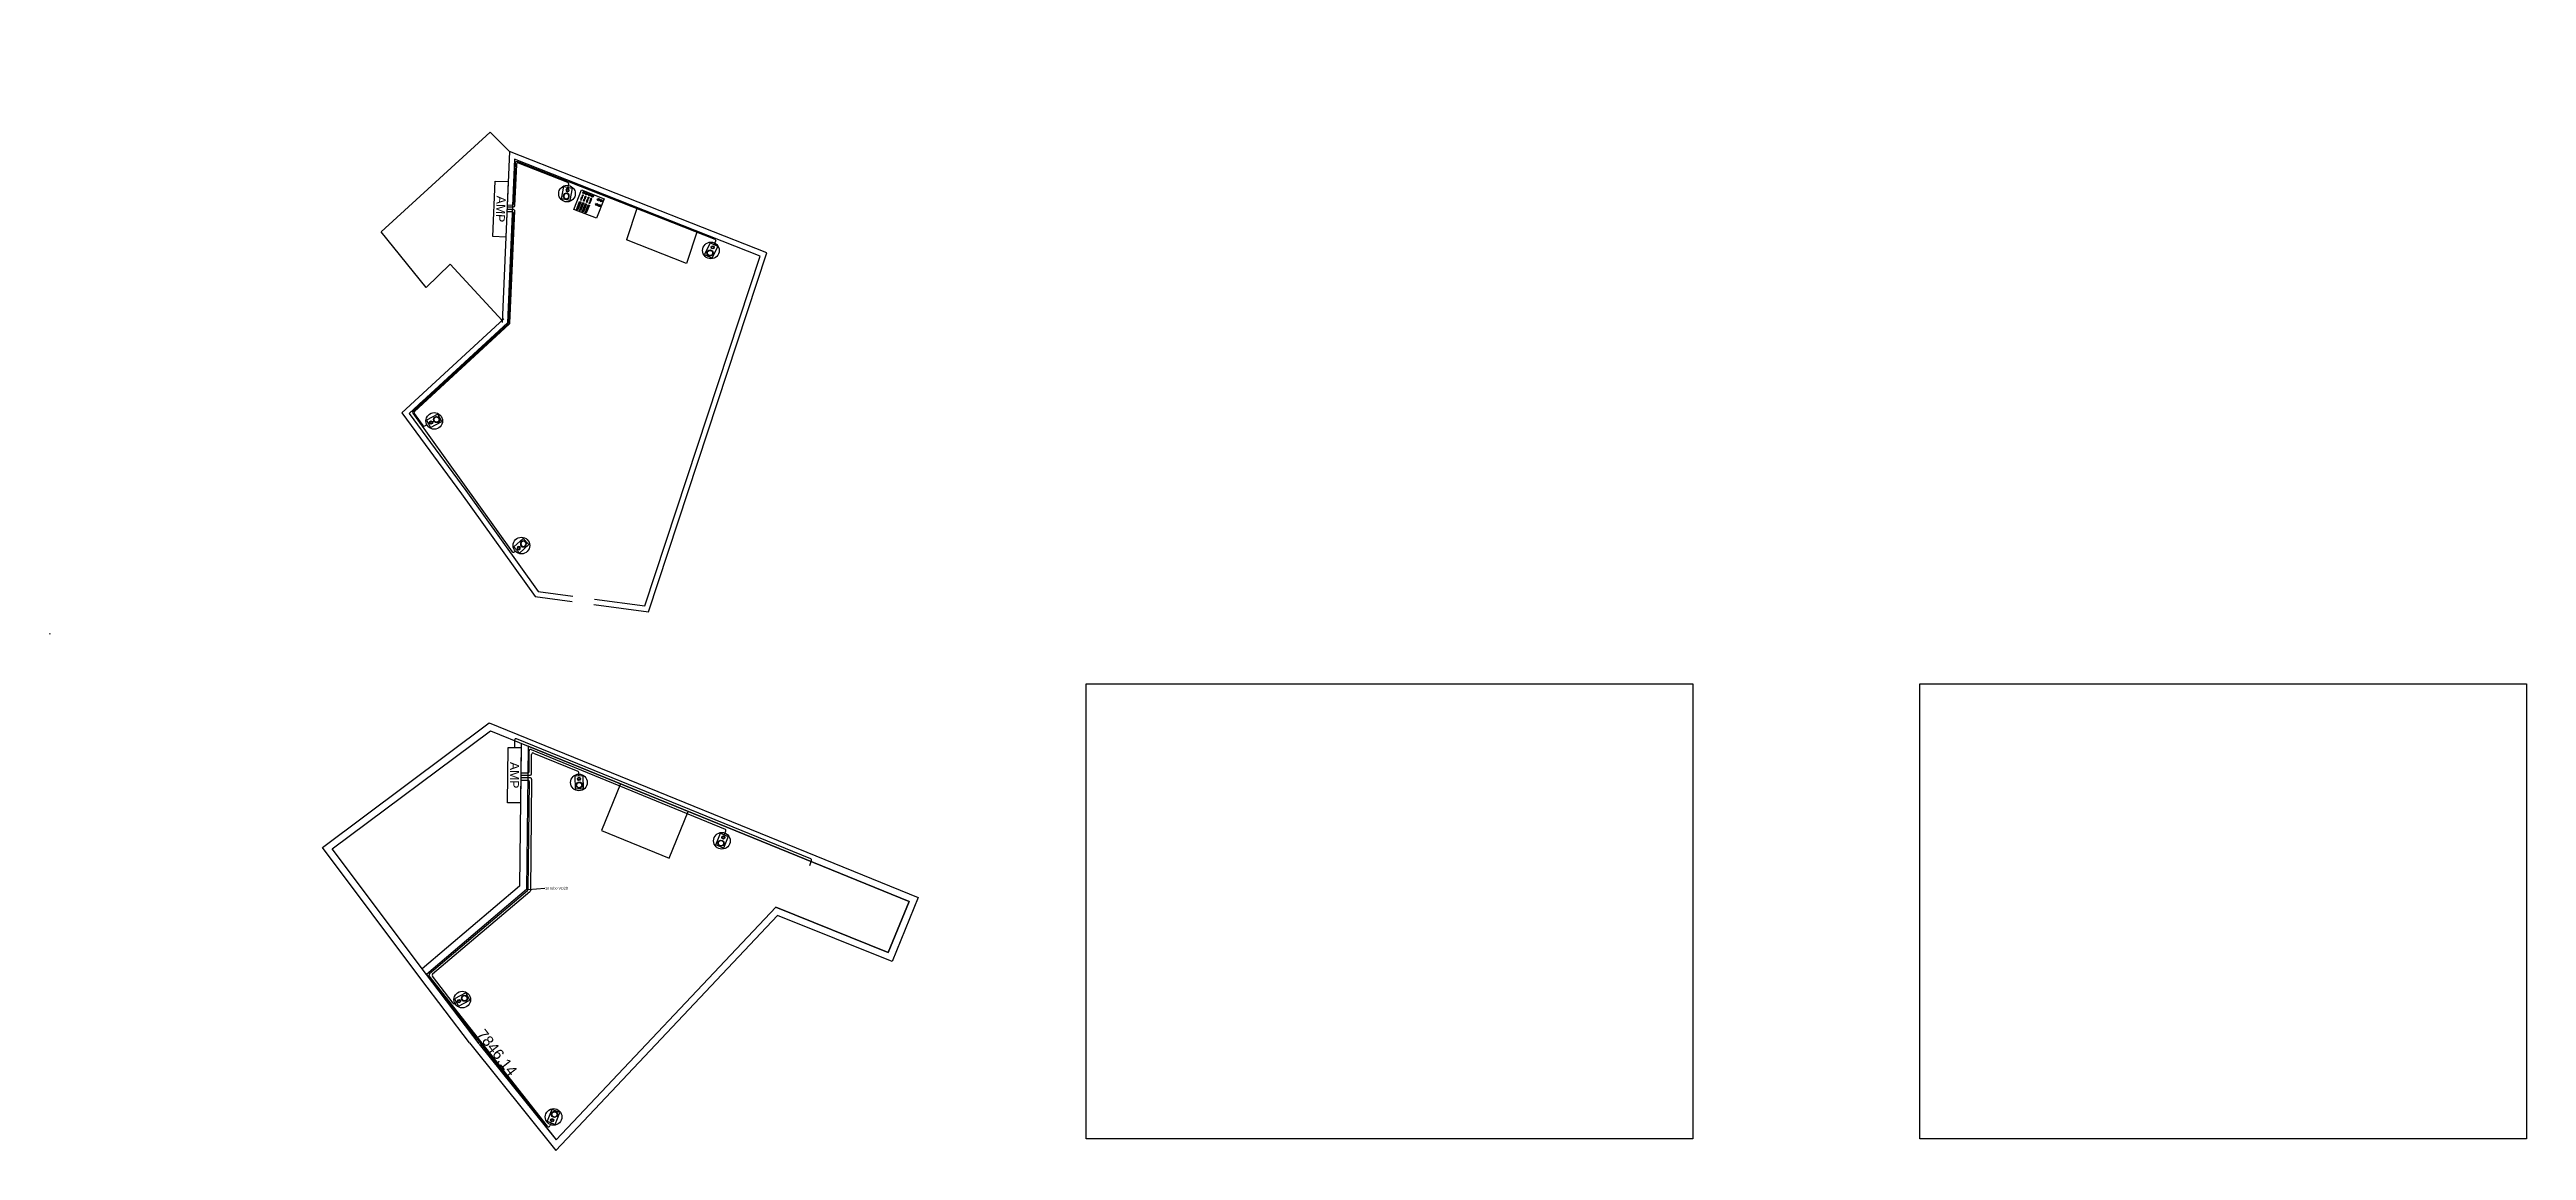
# Model space of a CAD drawing. Header units: millimetres. Extents: x 678 to 93221, y -17283 to 23822.
import ezdxf
from ezdxf import colors
from ezdxf.entities.mleader import LeaderData, LeaderLine
from ezdxf.math import Vec2, Vec3

# ---------------------------------------------------------------- set-up
doc = ezdxf.new("R2010")
doc.units = ezdxf.units.MM
doc.layers.get('Defpoints').update_dxf_attribs({"color": 140})
for name, color, linetype in [('foto', 7, 'Continuous'), ('Ligação exterior', 171, 'Continuous'), ('Line_RIGHT', 1, 'Continuous'), ('MESA', 190, 'Continuous')]:
    doc.layers.add(name, color=color, linetype=linetype)
doc.layers.add('LINE_LEFT', color=170, linetype='Continuous', plot=False)
doc.styles.add('Standar', font='GOTHIC.TTF', dxfattribs={"height": 1.35})
doc.styles.get("Standard").update_dxf_attribs({"font": 'arial.ttf'})
doc.dimstyles.new('ISO-25', dxfattribs={"dimtxt": 400, "dimasz": 2.5, "dimexe": 1.25, "dimexo": 0.625, "dimtad": 1, "dimtxsty": 'Standard', "dimcen": 2.5, "dimadec": 0, "dimazin": 0, "dimtfac": 1, "dimtmove": 0, "dimatfit": 3, "dimfxl": 1, "dimarcsym": 0})
picture_1 = doc.add_image_def('image1.jpeg', size_in_pixel=(2000, 1500))
picture_2 = doc.add_image_def('image2.jpeg', size_in_pixel=(2000, 1500))

# ---------------------------------------------------------------- blocks, each defined once
blk = doc.blocks.new('*U16')
at = {"color": 0, "linetype": 'Continuous'}
for p, q in [((-0.16, 0.205), (-0.16, -0.274)), ((0.16, 0.205), (-0.16, 0.205)), ((0.16, -0.274), (0.16, 0.205)), ((-0.16, -0.274), (0.16, -0.274))]:
    blk.add_line(p, q, dxfattribs=at)
for centre, radius in [((0, 0.099), 0.0622), ((0, 0.099), 0.0399), ((0, -0.137), 0.115), ((0, -0.137), 0.0983)]:
    blk.add_circle(centre, radius, dxfattribs=at)
blk = doc.blocks.new('*U17')
at = {"color": 0, "linetype": 'Continuous'}
for p, q in [((-0.16, 0.205), (-0.16, -0.274)), ((0.16, 0.205), (-0.16, 0.205)), ((0.16, -0.274), (0.16, 0.205)), ((-0.16, -0.274), (0.16, -0.274))]:
    blk.add_line(p, q, dxfattribs=at)
for centre, radius in [((0, 0.099), 0.0622), ((0, 0.099), 0.0399), ((0, -0.137), 0.115), ((0, -0.137), 0.0983)]:
    blk.add_circle(centre, radius, dxfattribs=at)
blk = doc.blocks.new('*U18')
at = {"color": 0, "linetype": 'Continuous'}
for p, q in [((-0.16, 0.205), (-0.16, -0.274)), ((0.16, 0.205), (-0.16, 0.205)), ((0.16, -0.274), (0.16, 0.205)), ((-0.16, -0.274), (0.16, -0.274))]:
    blk.add_line(p, q, dxfattribs=at)
for centre, radius in [((0, 0.099), 0.0622), ((0, 0.099), 0.0399), ((0, -0.137), 0.115), ((0, -0.137), 0.0983)]:
    blk.add_circle(centre, radius, dxfattribs=at)
blk = doc.blocks.new('*D22')
at = {"layer": 'Defpoints', "color": 0, "transparency": 16777216}
for p in [(14759, -10714), (19606, -16884), (19606, -16884)]:
    blk.add_point(p, dxfattribs=at)
at = {"layer": 'MESA', "color": 0, "lineweight": -2, "transparency": 16777216}
for p, q in [((14758, -10714), (14758, -10715)), ((14761, -10716), (19605, -16882)), ((19607, -16883), (19607, -16883))]:
    blk.add_line(p, q, dxfattribs=at)
at = {"layer": 'MESA', "color": 0, "transparency": 16777216}
for points in [[(14761, -10716), (14760, -10716), (14759, -10714)], [(19605, -16881), (19604, -16882), (19606, -16884)]]:
    blk.add_solid(points, dxfattribs=at)
at = {"layer": 'MESA', "color": 0, "transparency": 16777216, "insert": (17372, -13650), "char_height": 400, "attachment_point": 5, "rotation": 308.15551}
blk.add_mtext('7846,14', dxfattribs=at)
blk = doc.blocks.new('A$Caec79273')
for p, q in [((2757, 14423), (3048, 17080)), ((3048, 17080), (8552, 16811)), ((8552, 15788), (8552, 16811)), ((4003, 14402), (2757, 14423)), ((3878, 11542), (4003, 14402)), ((10424, 10920), (9283, 10364)), ((10233, 8150), (9283, 10364)), ((11374, 8707), (10233, 8150))]:
    blk.add_line(p, q)
for points in [[(-1239, 1640), (0, 0), (12627, 6294), (8552, 15788), (3816, 11486)], [(-1080, 1761), (59, 253), (12369, 6389), (8479, 15451), (3951, 11338)], [(3960, 11538), (-1209, 11773), (-1790, 8066)], [(3951, 11338), (-1039, 11565), (-1593, 8035)], [(-1790, 8068), (-2573, 3405), (-1737, 2299)], [(-1593, 8035), (-2361, 3457), (-1578, 2420)]]:
    blk.add_lwpolyline(points)
blk = doc.blocks.new('*U33')
at = {"color": 0, "linetype": 'Continuous'}
for p, q in [((-0.16, 0.205), (-0.16, -0.274)), ((0.16, 0.205), (-0.16, 0.205)), ((0.16, -0.274), (0.16, 0.205)), ((-0.16, -0.274), (0.16, -0.274))]:
    blk.add_line(p, q, dxfattribs=at)
for centre, radius in [((0, 0.099), 0.0622), ((0, 0.099), 0.0399), ((0, -0.137), 0.115), ((0, -0.137), 0.0983)]:
    blk.add_circle(centre, radius, dxfattribs=at)
blk = doc.blocks.new('*U34')
at = {"color": 0, "linetype": 'Continuous'}
for p, q in [((-0.16, 0.205), (-0.16, -0.274)), ((0.16, 0.205), (-0.16, 0.205)), ((0.16, -0.274), (0.16, 0.205)), ((-0.16, -0.274), (0.16, -0.274))]:
    blk.add_line(p, q, dxfattribs=at)
for centre, radius in [((0, 0.099), 0.0622), ((0, 0.099), 0.0399), ((0, -0.137), 0.115), ((0, -0.137), 0.0983)]:
    blk.add_circle(centre, radius, dxfattribs=at)
blk = doc.blocks.new('*U44')
at = {"color": 0, "linetype": 'Continuous'}
for p, q in [((-0.16, 0.205), (-0.16, -0.274)), ((0.16, 0.205), (-0.16, 0.205)), ((0.16, -0.274), (0.16, 0.205)), ((-0.16, -0.274), (0.16, -0.274))]:
    blk.add_line(p, q, dxfattribs=at)
for centre, radius in [((0, 0.099), 0.0622), ((0, 0.099), 0.0399), ((0, -0.137), 0.115), ((0, -0.137), 0.0983)]:
    blk.add_circle(centre, radius, dxfattribs=at)
blk = doc.blocks.new('*U45')
at = {"color": 0, "linetype": 'Continuous'}
for p, q in [((-0.16, 0.205), (-0.16, -0.274)), ((0.16, 0.205), (-0.16, 0.205)), ((0.16, -0.274), (0.16, 0.205)), ((-0.16, -0.274), (0.16, -0.274))]:
    blk.add_line(p, q, dxfattribs=at)
for centre, radius in [((0, 0.099), 0.0622), ((0, 0.099), 0.0399), ((0, -0.137), 0.115), ((0, -0.137), 0.0983)]:
    blk.add_circle(centre, radius, dxfattribs=at)
blk = doc.blocks.new('mesa')
at = {"layer": 'Ligação exterior', "color": 7, "linetype": 'Continuous', "lineweight": -3}
for p, q in [((0, 0), (449, 1102)), ((1276, -520), (0, 0)), ((449, 1102), (1725, 582)), ((469, -133), (655, 323)), ((581, 39), (511, -133)), ((727, 294), (541, -163)), ((553, 51), (570, 93)), ((610, 28), (553, 51)), ((570, 93), (627, 70)), ((682, 287), (599, 82)), ((627, 70), (610, 28)), ((632, -199), (818, 257)), ((655, 323), (727, 294)), ((889, 228), (703, -229)), ((715, -15), (732, 27)), ((732, 27), (790, 4)), ((845, 221), (761, 16)), ((790, 4), (772, -38)), ((818, 257), (889, 228)), ((1725, 582), (1276, -520)), ((541, -163), (469, -133)), ((703, -229), (632, -199)), ((744, -27), (674, -199)), ((772, -38), (715, -15))]:
    blk.add_line(p, q, dxfattribs=at)
at = {"layer": 'Ligação exterior', "color": 5, "linetype": 'Continuous', "lineweight": -3}
for p, q in [((145, -1), (331, 456)), ((257, 172), (187, 0)), ((403, 426), (216, -30)), ((228, 183), (245, 226)), ((286, 160), (228, 183)), ((245, 226), (303, 202)), ((358, 420), (274, 214)), ((303, 202), (286, 160)), ((331, 456), (403, 426)), ((216, -30), (145, -1))]:
    blk.add_line(p, q, dxfattribs=at)
at = {"layer": 'Ligação exterior', "color": 112, "linetype": 'Continuous', "lineweight": -3}
for p, q in [((307, -67), (493, 390)), ((419, 106), (349, -66)), ((565, 360), (379, -96)), ((390, 117), (408, 160)), ((448, 94), (390, 117)), ((408, 160), (465, 136)), ((520, 353), (436, 148)), ((465, 136), (448, 94)), ((493, 390), (565, 360)), ((379, -96), (307, -67))]:
    blk.add_line(p, q, dxfattribs=at)
at = {"layer": 'Ligação exterior', "color": 5, "linetype": 'Continuous', "lineweight": -3}
for centre, radius in [((410, 548), 25.2), ((436, 610), 25.2), ((461, 672), 25.2), ((486, 734), 25.2), ((512, 797), 25.2), ((575, 953), 63.8), ((542, 948), 14.9), ((588, 984), 14.9), ((596, 926), 14.9)]:
    blk.add_circle(centre, radius, dxfattribs=at)
at = {"layer": 'Ligação exterior', "color": 112, "linetype": 'Continuous', "lineweight": -3}
for centre, radius in [((573, 482), 25.2), ((598, 544), 25.2), ((623, 606), 25.2), ((649, 668), 25.2), ((674, 731), 25.2), ((737, 886), 63.8), ((704, 882), 14.9), ((750, 918), 14.9), ((758, 860), 14.9)]:
    blk.add_circle(centre, radius, dxfattribs=at)
at = {"layer": 'Ligação exterior', "color": 7, "linetype": 'Continuous', "lineweight": -3}
for centre, radius in [((735, 416), 25.2), ((760, 478), 25.2), ((785, 540), 25.2), ((811, 602), 25.2), ((836, 664), 25.2), ((900, 820), 63.8), ((866, 816), 14.9), ((897, 350), 25.2), ((912, 852), 14.9), ((922, 412), 25.2), ((920, 794), 14.9), ((948, 474), 25.2), ((973, 536), 25.2), ((998, 598), 25.2), ((1062, 754), 63.8), ((1028, 750), 14.9), ((1075, 786), 14.9), ((1083, 727), 14.9)]:
    blk.add_circle(centre, radius, dxfattribs=at)
at = {"layer": 'Ligação exterior', "color": 116, "linetype": 'Continuous', "lineweight": -3, "true_color": 0x136734}
for centre, radius in [((1303, 263), 63.8), ((1270, 258), 14.9), ((1316, 294), 14.9), ((1324, 236), 14.9), ((1449, 203), 63.8), ((1416, 199), 14.9), ((1462, 235), 14.9), ((1470, 176), 14.9)]:
    blk.add_circle(centre, radius, dxfattribs=at)
at = {"layer": 'Ligação exterior', "color": 1, "linetype": 'Continuous', "lineweight": -3}
for centre, radius in [((1413, 534), 63.8), ((1380, 529), 14.9), ((1426, 565), 14.9), ((1434, 507), 14.9)]:
    blk.add_circle(centre, radius, dxfattribs=at)
at = {"layer": 'Ligação exterior', "color": 30, "linetype": 'Continuous', "lineweight": -3}
for centre, radius in [((1560, 474), 63.8), ((1526, 469), 14.9), ((1573, 505), 14.9), ((1581, 447), 14.9)]:
    blk.add_circle(centre, radius, dxfattribs=at)
at = {"layer": 'Ligação exterior', "color": 7, "style": 'Standar'}
for s, p in [('AUX', (1189, 243)), ('MAIN', (1292, 496))]:
    blk.add_text(s, height=46.1, rotation=67.83108, dxfattribs=at).set_placement(p)

msp = doc.modelspace()

# ---------------------------------------------------------------- linework, layer by layer
for p, q in [((10872.164, -5972.429), (17108.935, -1311.336)), ((11240.74, -6025.355), (17147.336, -1611.021)), ((17108.935, -1311.336), (33133.877, -7840.857)), ((17147.336, -1611.021), (18559.691, -2186.498)), ((18296.976, -2079.453), (18240.668, -7422.168)), ((18559.691, -2186.498), (18502.407, -7545.238)), ((18559.691, -2186.498), (32790.599, -7985.022)), ((22014.729, -3594.288), (21304.138, -5338.242)), ((23828.572, -6366.847), (24539.164, -4622.893)), ((21304.138, -5338.242), (23828.572, -6366.847)), ((14549.124, -10872.516), (10872.164, -5972.429)), ((14758.974, -10713.916), (11240.74, -6025.355)), ((18240.668, -7422.168), (14600.826, -10503.161)), ((18502.407, -7545.238), (14758.974, -10713.916)), ((19606.301, -16883.622), (27812.909, -8201.096)), ((32010.099, -9890.965), (27812.909, -8201.096)), ((32790.599, -7985.022), (32010.099, -9890.965)), ((33133.877, -7840.857), (32154.425, -10232.632)), ((19590.33, -17283.453), (27880.944, -8512.048)), ((32154.425, -10232.632), (27880.944, -8512.048)), ((16367.732, -13261.657), (14549.124, -10872.516)), ((16734.256, -13308.883), (14758.974, -10713.916)), ((16367.732, -13261.657), (19590.33, -17283.453)), ((16732.265, -13310.441), (19606.301, -16883.622))]:
    msp.add_line(p, q)
msp.add_lwpolyline([(19606.301, -16883.622), (27812.909, -8201.096), (32010.099, -9890.965), (32790.599, -7985.022), (18559.691, -2186.498), (18502.407, -7545.238), (14758.974, -10713.916), (19606.301, -16883.622)])
at = {"layer": 'foto'}
msp.add_line((678.074, 2000.934), (718.346, 2022.26), dxfattribs=at)
at = {"layer": 'Ligação exterior', "color": 6, "linetype": 'Continuous', "lineweight": -3}
for points in [[(17814.674, 18892.576), (17724.319, 16821.351), (17243.107, 16842.344), (17333.463, 18913.568)], [(18295.301, -2238.455), (18273.483, -4308.595), (17792.523, -4303.526), (17814.341, -2233.386)]]:
    msp.add_lwpolyline(points, close=True, dxfattribs=at)
at = {"layer": 'LINE_LEFT'}
for p, q in [((18686.61, -3218.52), (18686.61, -2497.036)), ((18762.477, -2446.14), (20421.791, -3126.26)), ((18284.392, -3273.525), (18631.604, -3273.525)), ((18284.392, -3363.528), (18631.981, -3363.528)), ((18686.983, -3419.122), (18642.442, -7585.808)), ((20455.935, -3306.572), (20455.935, -3177.156)), ((18622.977, -7627.204), (14991.38, -10701.218)), ((15754.183, -11789.44), (14983.15, -10776.518)), ((15885.243, -11758.806), (15831.268, -11799.892))]:
    msp.add_line(p, q, dxfattribs=at)
for points in [[(20053.42, 18678.843), (20074.513, 18798.205, 0.356588031), (20040.523, 18858.948), (18198.166, 19585.38, 0.515150614), (18123.036, 19536.606), (18055.619, 17991.206, -0.404013511), (18000.19, 17938.6), (17770.534, 17940.586)], [(17769.842, 17860.589), (17992.855, 17858.66, -0.424487717), (18047.333, 17801.26), (17864.225, 13603.885, -0.198256915), (17846.537, 13565.823), (14310.937, 10309.359, 0.379243463), (14303.545, 10236.784), (14626.719, 9787.408, 0.375764313), (14697.283, 9771.002), (14776.536, 9813.319)]]:
    msp.add_lwpolyline(points, format="xyb", dxfattribs=at)
for centre in [(20011.524, 18444.607), (15054.102, 9953.939), (20457.952, -3544.517), (16098.217, -11652.674)]:
    msp.add_circle(centre, 311.154, dxfattribs=at)
for centre, start, end in [((18741.615, -2497.036), 67.71224611, 180), ((18631.604, -3218.52), 270, 0), ((18631.981, -3418.534), 359.38754297, 90), ((20400.93, -3177.156), 0, 67.71224611), ((18587.439, -7585.22), 310.2466832, 359.38754297), ((15026.918, -10743.202), 130.2466832, 217.27828969), ((15797.951, -11756.124), 217.27828969, 307.27828969)]:
    msp.add_arc(centre, 55.006, start, end, dxfattribs=at)
at = {"layer": 'Line_RIGHT'}
for p, q in [((21794.382, 18253.405), (22638.602, 17920.534)), ((14110.641, 10233.64), (14650.898, 10731.242)), ((18133.065, 5139.286), (18133.065, 5139.286)), ((18596.607, -3128.516), (18596.607, -2362.87)), ((18672.474, -2311.973), (25921.052, -5283.022)), ((18284.392, -3183.522), (18541.601, -3183.522)), ((18284.392, -3453.532), (18541.01, -3453.532)), ((18596.012, -3509.125), (18552.884, -7543.698)), ((25891.832, -5500.205), (25951.13, -5354.674)), ((18533.419, -7585.094), (14868.643, -10687.192)), ((19279.876, -16380.812), (14860.948, -10763.184)), ((19419.334, -16252.011), (19374.323, -16366.874))]:
    msp.add_line(p, q, dxfattribs=at)
at = {"layer": 'Line_RIGHT', "linetype": 'Continuous'}
for p, q in [((25567.959, -5877.427), (25745.892, -5440.74)), ((25745.892, -5440.74), (26037.772, -5559.67)), ((25859.84, -5996.357), (25567.959, -5877.427)), ((26037.772, -5559.67), (25859.84, -5996.357))]:
    msp.add_line(p, q, dxfattribs=at)
at = {"layer": 'Line_RIGHT'}
for points in [[(17771.226, 18020.583), (17963.38, 18018.085, 0.405279871), (18019.048, 18070.688), (18085.519, 19594.396, -0.515150614), (18160.649, 19643.17), (25531.179, 16737.009, -0.432984495), (25560.787, 16662.446), (25499.292, 16531.565)], [(17769.151, 17780.592), (17949.343, 17779.034, -0.424487717), (18003.821, 17721.633), (17824.983, 13622.122, -0.198256915), (17807.294, 13584.06), (14257.773, 10314.774, 0.379243463), (14250.381, 10242.199), (17967.77, 5073.139, 0.445544382), (18049.077, 5064.237), (18078.465, 5090.497)]]:
    msp.add_lwpolyline(points, format="xyb", dxfattribs=at)
for centre in [(25391.092, 16319.634), (18305.973, 5302.762), (25801.536, -5721.812), (19512.348, -16032.99)]:
    msp.add_circle(centre, 311.154, dxfattribs=at)
at = {"layer": 'Line_RIGHT', "linetype": 'Continuous'}
for centre, radius in [((25852.618, -5596.444), 61.31), ((25764.982, -5811.524), 113.154), ((25764.982, -5811.524), 96.873), ((25852.618, -5596.444), 39.303)]:
    msp.add_circle(centre, radius, dxfattribs=at)
at = {"layer": 'Line_RIGHT'}
for centre, start, end in [((18651.612, -2362.87), 67.71224611, 180), ((18541.01, -3508.537), 359.38754297, 90), ((18541.601, -3128.516), 270, 0), ((25900.19, -5333.918), 337.83107687, 67.71224611), ((18497.881, -7543.11), 310.2466832, 359.38754297), ((14904.181, -10729.176), 130.2466832, 218.18922713), ((19323.109, -16346.805), 218.18922713, 338.60121871)]:
    msp.add_arc(centre, 55.006, start, end, dxfattribs=at)
at = {"layer": 'MESA'}
msp.add_lwpolyline([(29084.81, -6650.118), (29151.247, -6461.466, 0.400131312), (29120.12, -6392.256), (18130.582, -1914.46, 0.532655248), (18054.821, -1965.4), (18054.821, -2235.921)], format="xyb", dxfattribs=at)

# ---------------------------------------------------------------- block references
at = {"rotation": 45.25308847333713}
msp.add_blockref('A$Caec79273', (23056.106, 2829.745), dxfattribs=at)
at = {"layer": 'LINE_LEFT', "linetype": 'Continuous'}
for name, p, xscale, yscale, zscale, rotation in [('*U45', (20012.347, 18481.413), -985.2901051008259, 985.290105100826, 985.2901051008264, 348.2478103994029), ('*U33', (15019.015, 9942.79), 985.2901051008268, 985.2901051008268, 985.2901051008268, 118.0999483707428), ('*U16', (20463.314, -3508.094), 985.2901051008264, 985.2901051008264, 985.2901051008264, 2.09698799551707), ('*U17', (16063.13, -11663.824), 985.2901051008268, 985.2901051008268, 985.2901051008268, 118.0999483707428)]:
    msp.add_blockref(name, p, dxfattribs=dict(at, xscale=xscale, yscale=yscale, zscale=zscale, rotation=rotation))
at = {"layer": 'Line_RIGHT', "xscale": 0.6541670089699003, "yscale": 0.6541670089699003, "zscale": 0.6541670089699003, "rotation": 0.6498695447728731}
msp.add_blockref('mesa', (20271.117, 17854.194), dxfattribs=at)
at = {"layer": 'Line_RIGHT', "linetype": 'Continuous'}
for name, p, xscale, yscale, zscale, rotation in [('*U44', (25412.683, 16349.454), 985.290105100827, 985.290105100827, 985.290105100827, 334.565148777017), ('*U34', (18283.437, 5273.651), -985.2901051008262, 985.2901051008262, 985.2901051008264, 131.7826099931287), ('*U18', (19492.91, -16064.255), 985.2901051008264, 985.2901051008264, 985.2901051008264, 158.6012187131359)]:
    msp.add_blockref(name, p, dxfattribs=dict(at, xscale=xscale, yscale=yscale, zscale=zscale, rotation=rotation))

# ---------------------------------------------------------------- texts
at = {"layer": 'Ligação exterior', "color": 6, "linetype": 'Continuous', "lineweight": -3, "attachment_point": 5, "style": 'Standar'}
for width, gutter_width, insert, char_height, rotation in [(597.62445, 1696.522, (17534.056, 17866.509), 339.3044, 267.50209675), (596.77692, 1694.116, (18049.098, -3271.77), 338.8232, 269.39616389)]:
    msp.add_mtext_dynamic_manual_height_columns('\\pxqc;AMP', width=width, gutter_width=gutter_width, heights=[0], dxfattribs=dict(at, insert=insert, char_height=char_height, rotation=rotation))

# ---------------------------------------------------------------- dimensions: what is measured, and where the dimension line sits
at = {"layer": 'MESA'}
dim = msp.add_aligned_dim(p1=(14758.974, -10713.916), p2=(19606.301, -16883.622), distance=0, dimstyle='ISO-25', dxfattribs=at)
dim.commit()
dim.dimension.update_dxf_attribs({"geometry": '*D22', "text_midpoint": (17372.15, -13649.876)})

# ---------------------------------------------------------------- pictures from other files: only their frames are drawn
image = msp.add_image(picture_1, insert=(39414.736, -16855.782), size_in_units=(22662.293, 16996.72), dxfattribs=at)
image.dxf.flags = 7
image = msp.add_image(picture_2, insert=(70558.615, -16855.782), size_in_units=(22662.293, 16996.72), dxfattribs=at)
image.dxf.flags = 7

# ---------------------------------------------------------------- leaders
at = {"layer": 'MESA', "color": 7}
ml = msp.add_multileader_mtext('Standard', dxfattribs=at)
ml.set_content('1xTubo VD20', color=7)
ml.set_leader_properties()
ml.build(insert=Vec2(0, 0))
ctx = ml.context
ctx.base_point, ctx.char_height, ctx.plane_origin = Vec3(19187.647, -7492.557), 100, Vec3(18552.884, -7543.698)
notes = []
notes.append((ctx, [(0, (1, 1, 0), (19179.647, -7492.557), (1, 0), 8, [(0, [(18552.884, -7543.698)], 0, [])])]))
ctx.mtext.insert, ctx.mtext.flow_direction = Vec3(19189.647, -7441.705), 5
for ctx, leaders in notes:
    for number, flags, end, landing, length, lines in leaders:
        leader = LeaderData()
        leader.index, (leader.has_last_leader_line, leader.has_dogleg_vector, leader.attachment_direction) = number, flags
        leader.last_leader_point, leader.dogleg_vector, leader.dogleg_length = Vec3(end), Vec3(landing), length
        for number, points, colour, breaks in lines:
            line = LeaderLine()
            line.index, line.vertices, line.color, line.breaks = number, Vec3.list(points), colors.encode_raw_color(colour), breaks
            leader.lines.append(line)
        ctx.leaders.append(leader)

doc.saveas('drawing.dxf')
